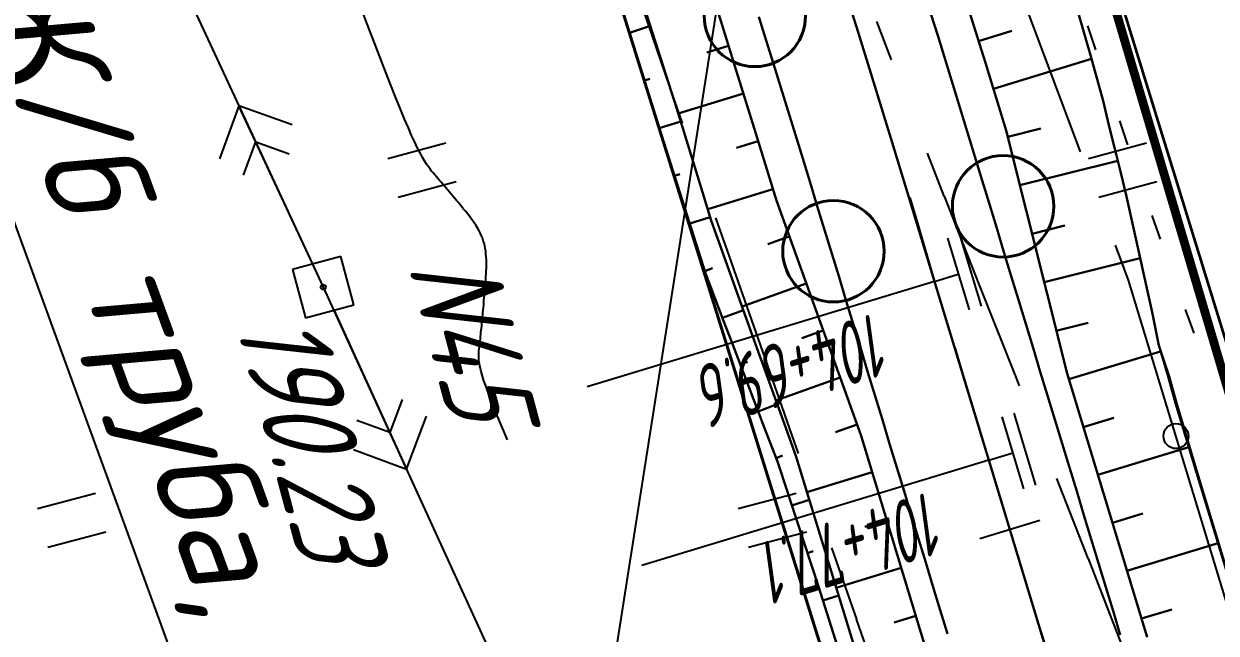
# Model space of a CAD drawing. Header units: millimetres. Extents: x -698 to 8131, y -704 to 4503.
# Drawn here: x 6845.38 to 6893.04, y 1425.85 to 1450.21 of the extents above; entities that cross this region are included whole.
import ezdxf
from ezdxf import colors
from ezdxf.entities.mleader import LeaderData, LeaderLine
from ezdxf.math import Vec2, Vec3

# ---------------------------------------------------------------- set-up
doc = ezdxf.new("R2010")
doc.units = ezdxf.units.MM
doc.linetypes.add('CONTI', pattern=[0])
doc.linetypes.add('STROT', pattern=[1.7, 0.5, -1.2])
for name, color, linetype, lineweight in [('10', 1, 'Continuous', 35), ('КОПИЯ_ОСЬ_13_ОТКОСЫ', 7, 'Continuous', 30), ('КОПИЯ_ОСЬ_ГРАНИЦЫ_ПОЛОС', 7, 'Continuous', 30), ('Огражд-перила', 1, 'ограждение2', 40), ('ОСЬ_ВЕРХ_ПОКРЫТИЯ_ГРАНИЦЫ_ПОЛОС', 7, 'Continuous', 30), ('ОСЬ_ВЕРХ_ПОКРЫТИЯ_ОСЬ', 1, 'Continuous', 30)]:
    doc.layers.add(name, color=color, linetype=linetype, lineweight=lineweight)
for name, color, linetype in [('_Ростелеком', 6, 'Continuous'), ('GOR_BDEFAULT', 212, 'CONTI'), ('NAD_MDEFAULT', 7, 'CONTI'), ('PI_OTDEFAULT', 172, 'CONTI'), ('PI_TTDEFAULT', 5, 'CONTI'), ('PLN_O', 7, 'CONTI'), ('SIT_LDEFAULT', 7, 'CONTI'), ('USLZNDEFAULT', 7, 'CONTI'), ('ZAPSKDEFAULT', 7, 'CONTI'), ('Выноски', 250, 'Continuous'), ('ОСЬ_ВЕРХ_ПОКРЫТИЯ_ОТКОСЫ', 7, 'Continuous'), ('ОСЬ_ВЕРХ_ПОКРЫТИЯ_ПИКЕТЫ', 1, 'Continuous'), ('ОСЬ_ВЕРХ_ПОКРЫТИЯ_РАЗБИВКА_КРИВ', 1, 'Continuous'), ('разметка', 7, 'Continuous')]:
    doc.layers.add(name, color=color, linetype=linetype)
doc.styles.add('eskd', font='isocpeui.ttf', dxfattribs={"width": 1.2})
doc.styles.get("Standard").update_dxf_attribs({"font": 'isocpeui.ttf'})
doc.styles.add('STYLE1', font='isocpeui.ttf', dxfattribs={"width": 0.9})
doc.styles.add('ГОСТ', font='isocpeui.ttf', dxfattribs={"height": 4})
doc.linetypes.add('кабель_связи_проект.', pattern='A,10,-1,["/",STYLE1,S=3,R=0,X=0,Y=-1.5],-4.1', length=15.1)
doc.linetypes.add('ограждение2', pattern='A,0.25,-0.1,[132,ltypeshp.shx,S=0.1,R=0,X=-0.1,Y=0],-0.1,1', length=1.45)

# ---------------------------------------------------------------- blocks, each defined once
blk = doc.blocks.new('BL_2011')
at = {"color": 0}
for p, q in [((0, 0), (0, 2.4)), ((1.6, 0), (1.6, 2.4))]:
    blk.add_line(p, q, dxfattribs=at)
blk = doc.blocks.new('BL_27')
at = {"color": 0}
for p, q in [((1, 1), (-1, 1)), ((-1, 1), (-1, -1)), ((1, -1), (1, 1)), ((-1, -1), (1, -1))]:
    blk.add_line(p, q, dxfattribs=at)
blk.add_circle((0, 0), 0.1, dxfattribs=at)
blk = doc.blocks.new('7')
at = {"layer": 'Огражд-перила', "linetype": 'Continuous'}
blk.add_circle((0, 0), 2.027904030661224, dxfattribs=at)
blk = doc.blocks.new('*U50')
at = {"layer": 'КОПИЯ_ОСЬ_13_ОТКОСЫ'}
for points in [[(0, 0), (0.083443768322, -0.288189411163), (0.371476113796, -1.245814800262), (0.668506920338, -2.30522441864), (1.507549405098, -5.082461833954), (3.729898691177, -12.385637283325), (5.111319065094, -16.961334228516), (6.209115982056, -20.62904548645), (7.298226833344001, -24.303741455078)], [(0, 0), (0.090141035616, -0.286153107882), (0.407832711935, -1.234760522842), (0.706776976585, -2.293588399887), (1.522858142853, -5.077809810638), (3.739380836487, -12.382775306702), (5.117158412933, -16.959585189819), (6.212037563323999, -20.628177642822), (7.298226833344001, -24.303741455078)], [(1.156641602516, -3.828389883041), (1.130951523781, -3.835919857025)], [(1.725530266762, -5.745753765106), (1.716991066933, -5.748344898224)], [(2.306240081787, -7.659591674805), (2.292990922928, -7.663611888885)], [(2.886950016022, -9.57343006134), (2.882533550262, -9.574769973755)], [(3.467659950256, -11.487267494202), (3.457466840744, -11.490361213684)], [(4.046136856079, -13.401781082153), (4.042736530303999, -13.402804374695)], [(4.622649669647, -15.316886901855), (4.615503787993999, -15.319038391113)], [(5.198515415192, -17.232187271118), (5.196131706238, -17.232898712158)], [(5.770479679108, -19.148656845093), (5.76638174057, -19.149881362915)], [(6.341267108917, -21.065477371216), (6.339900016785, -21.065881729126)], [(6.908068180083999, -22.983480453491), (6.907018184662, -22.983791351318)]]:
    blk.add_lwpolyline(points, dxfattribs=at)

msp = doc.modelspace()

# ---------------------------------------------------------------- linework, layer by layer
at = {"layer": '10'}
for points in [[(6902.933295610876, 1251.983940917212), (6903.563295610764, 1335.793940916803), (6880.783295610969, 1412.033940917026), (6880.473295610913, 1414.963940917659), (6866.923295611099, 1458.403940917138), (6797.083295610782, 1610.08394091684), (6794.693295611118, 1614.433940917399), (6724.143295610838, 1742.58394091684), (6704.843295611025, 1766.493940916989), (6689.15329561108, 1801.793940916803), (6654.023295610727, 1885.163940916914), (6664.443295611118, 1886.723940917436), (6627.663295610857, 1965.753940916765), (6627.663295610857, 1965.753940916765), (6596.743295610931, 2034.52394091725), (6566.963295611136, 2095.733940917212), (6559.643295610838, 2110.783940917026), (6527.463295611136, 2173.293940916803), (6523.083295610782, 2181.793940916803), (6513.163295610857, 2179.073940917063), (6475.063295610764, 2252.043940916803), (6456.563295610764, 2297.143940917361)], [(6916.743295610931, 1265.603940917324), (6916.663295610857, 1295.753940916765), (6916.62329561082, 1310.533940917026), (6915.723295610913, 1324.723940917436), (6913.573295611006, 1358.393940917361), (6912.673295611099, 1375.05394091751), (6883.367991851517, 1470.1749759886), (6883.367991851517, 1470.1749759886), (6842.843295611025, 1558.823940917063), (6836.193295611118, 1556.313940917287), (6807.743295610931, 1615.353940917324), (6800.553295610987, 1628.463940917659), (6735.12329561082, 1747.793940916803), (6696.87329561082, 1833.953940916952), (6674.443295611118, 1892.623940916877), (6666.693295611118, 1908.753940916765), (6637.913295610857, 1968.663940916914)], [(6627.663295610857, 1965.753940916765), (6664.443295611118, 1886.723940917436), (6654.023295610727, 1885.163940916914), (6689.15329561108, 1801.793940916803), (6704.843295611025, 1766.493940916989), (6724.143295610838, 1742.58394091684), (6794.693295611118, 1614.433940917399), (6797.083295610782, 1610.08394091684), (6866.923295611099, 1458.403940917138), (6880.473295610913, 1414.963940917659), (6880.783295610969, 1412.033940917026), (6903.563295610764, 1335.793940916803), (6902.933295610876, 1251.983940917212)]]:
    msp.add_lwpolyline(points, dxfattribs=at)
at = {"layer": '_Ростелеком', "linetype": 'кабель_связи_проект.', "ltscale": 0.25}
msp.add_lwpolyline([(6916.743295610931, 1265.603940917324, 0.35, 0.35, 0), (6916.663295610857, 1295.753940916765, 0.35, 0.35, 0), (6916.703295611011, 1310.543940916803, 0.35, 0.35, 0), (6915.723295610913, 1324.723940917436, 0.35, 0.35, 0), (6914.407088540311, 1345.336355833482, 0.35, 0.35, 0), (6911.882804259765, 1374.937035625946, 0.35, 0.35, 0), (6903.722617226062, 1402.122371244389, 0.35, 0.35, 0), (6896.261484988141, 1426.261248638998, 0.35, 0.35, 0), (6888.990235133408, 1450.855738042068, 0.35, 0.35, 0), (6888.990235133408, 1450.855738042068, 0.35, 0.35, 0), (6883.367991851517, 1470.1749759886, 0.35, 0.35, 0), (6865.702699202424, 1508.818323225859, 0.35, 0.35, 0), (6845.005337849308, 1548.278651879314, 0.35, 0.35, 0), (6827.603745593506, 1582.742328282591, 0.35, 0.35, 0), (6809.546053259945, 1615.765129388455, 0.35, 0.35, 0), (6786.163600679216, 1661.13216076247, 0.35, 0.35, 0), (6766.490456829042, 1696.783023616444, 0.35, 0.35, 0)], format="xyseb", dxfattribs=at)
at = {"layer": 'GOR_BDEFAULT', "color": 212, "elevation": 190, "flags": 128}
msp.add_lwpolyline([(6864.709031611032, 1433.579674917418), (6864.48903161106, 1434.109673916507), (6864.289031611048, 1434.579674917418), (6864.119031611064, 1434.999672916863), (6863.97903161105, 1435.359673916507), (6863.869031611064, 1435.669670917239), (6863.769031611029, 1435.939675917063), (6863.699031611022, 1436.169670917239), (6863.639031611025, 1436.369675916765), (6863.609031611055, 1436.539673917141), (6863.579031611027, 1436.679672916565), (6863.559031611067, 1436.789673917141), (6863.559031611067, 1436.899674916785), (6863.559031611067, 1436.989678916666), (6863.569031611076, 1437.069672917161), (6863.569031611076, 1437.139672916528), (6863.579031611027, 1437.219673916843), (6863.589031611036, 1437.299675916467), (6863.599031611046, 1437.379677917022), (6863.609031611055, 1437.459671916585), (6863.619031611064, 1437.539673917141), (6863.629031611074, 1437.619675916765), (6863.629031611074, 1437.709671916585), (6863.639031611025, 1437.789673917141), (6863.649031611034, 1437.869675916765), (6863.659031611043, 1437.959671916585), (6863.669031611053, 1438.049675916467), (6863.679031611062, 1438.129677917022), (6863.689031611071, 1438.219673916843), (6863.699031611022, 1438.309677916724), (6863.709031611032, 1438.399674916785), (6863.709031611032, 1438.489678916666), (6863.719031611041, 1438.589676916744), (6863.72903161105, 1438.679672916565), (6863.73903161106, 1438.769676916446), (6863.749031611069, 1438.869675916765), (6863.75903161102, 1438.969673916843), (6863.769031611029, 1439.059677916724), (6863.769031611029, 1439.159676917042), (6863.779031611039, 1439.25967491712), (6863.789031611048, 1439.359673916507), (6863.799031611057, 1439.469673916843), (6863.809031611067, 1439.569672917161), (6863.819031611076, 1439.679672916565), (6863.819031611076, 1439.779671916883), (6863.829031611027, 1439.889672916528), (6863.839031611036, 1439.999672916863), (6863.849031611046, 1440.109673916507), (6863.859031611055, 1440.219673916843), (6863.859031611055, 1440.329674917418), (6863.869031611064, 1440.439675917063), (6863.869031611064, 1440.559677916724), (6863.869031611064, 1440.669670917239), (6863.869031611064, 1440.779671916883), (6863.859031611055, 1440.889672916528), (6863.849031611046, 1441.00967491712), (6863.839031611036, 1441.119675916765), (6863.819031611076, 1441.229676916409), (6863.799031611057, 1441.339676916744), (6863.779031611039, 1441.439675917063), (6863.73903161106, 1441.549675916467), (6863.709031611032, 1441.659676917042), (6863.659031611043, 1441.75967491712), (6863.619031611064, 1441.859673916507), (6863.559031611067, 1441.959671916585), (6863.50903161102, 1442.059677916724), (6863.449031611022, 1442.159676917042), (6863.379031611074, 1442.25967491712), (6863.319031611076, 1442.34967191625), (6863.249031611069, 1442.439675917063), (6863.179031611062, 1442.539673917141), (6863.109031611055, 1442.629677917022), (6863.039031611048, 1442.719673916843), (6862.959031611032, 1442.809677916724), (6862.889031611025, 1442.899674916785), (6862.819031611076, 1442.979676916409), (6862.749031611069, 1443.069672917161), (6862.669031611053, 1443.149674916785), (6862.599031611046, 1443.239678916666), (6862.529031611039, 1443.319672917161), (6862.459031611032, 1443.399674916785), (6862.399031611034, 1443.479676916409), (6862.329031611027, 1443.559677916724), (6862.25903161102, 1443.639672916528), (6862.189031611071, 1443.719673916843), (6862.129031611074, 1443.799675916467), (6862.059031611067, 1443.879677917022), (6861.999031611069, 1443.94967791732), (6861.929031611062, 1444.029671916883), (6861.869031611064, 1444.09967191625), (6861.809031611067, 1444.169670917239), (6861.73903161106, 1444.249672916863), (6861.679031611062, 1444.319672917161), (6861.619031611064, 1444.409676917042), (6861.549031611057, 1444.499672916863), (6861.47903161105, 1444.59967191625), (6861.399031611034, 1444.729676916409), (6861.309031611067, 1444.869675916765), (6861.219031611041, 1445.049675916467), (6861.119031611064, 1445.239678916666), (6861.00903161102, 1445.479676916409), (6860.879031611074, 1445.749672916863), (6860.749031611069, 1446.049675916467), (6860.599031611046, 1446.399674916785), (6860.429031611062, 1446.799675916467), (6860.249031611069, 1447.249672916863), (6860.049031611057, 1447.75967491712), (6859.829031611027, 1448.309677916724), (6859.609031611055, 1448.899674916785), (6859.369031611064, 1449.519676916446), (6859.119031611064, 1450.169670917239), (6858.869031611064, 1450.839676916744), (6858.609031611055, 1451.519676916446), (6858.359031611055, 1452.19967791732), (6858.099031611046, 1452.879677917022), (6857.849031611046, 1453.549675916467), (6857.599031611046, 1454.19967791732), (6857.369031611064, 1454.829674917418), (6857.139031611025, 1455.429672916565), (6856.929031611062, 1455.979676916409), (6856.72903161105, 1456.489678916666), (6856.549031611057, 1456.94967791732), (6856.379031611074, 1457.359673916507), (6856.22903161105, 1457.719673916843), (6856.099031611046, 1458.039673917141), (6855.97903161105, 1458.319672917161), (6855.869031611064, 1458.569672917161), (6855.769031611029, 1458.779671916883), (6855.679031611062, 1458.959671916585), (6855.599031611046, 1459.119675916765), (6855.529031611039, 1459.249672916863), (6855.459031611032, 1459.369675916765), (6855.399031611034, 1459.469673916843), (6855.339031611036, 1459.559677916724), (6855.289031611048, 1459.639672916528), (6855.23903161106, 1459.719673916843), (6855.189031611071, 1459.799675916467), (6855.139031611025, 1459.869675916765), (6855.079031611027, 1459.94967791732), (6855.029031611039, 1460.019676916446), (6854.98903161106, 1460.09967191625), (6854.939031611071, 1460.169670917239), (6854.889031611025, 1460.239678916666), (6854.839031611036, 1460.309677916724), (6854.789031611048, 1460.379677917022), (6854.749031611069, 1460.44967791732), (6854.699031611022, 1460.519676916446), (6854.649031611034, 1460.589676916744), (6854.609031611055, 1460.649674916785), (6854.559031611067, 1460.719673916843), (6854.519031611029, 1460.779671916883), (6854.469031611041, 1460.84967191625), (6854.429031611062, 1460.909676917042), (6854.389031611025, 1460.979676916409), (6854.339031611036, 1461.039673917141), (6854.299031611057, 1461.09967191625), (6854.25903161102, 1461.159676917042), (6854.219031611041, 1461.219673916843), (6854.169031611053, 1461.279671916883), (6854.129031611074, 1461.339676916744), (6854.089031611036, 1461.399674916785), (6854.049031611057, 1461.44967791732), (6854.00903161102, 1461.50967491712), (6853.969031611041, 1461.569672917161), (6853.929031611062, 1461.619675916765), (6853.899031611034, 1461.679672916565), (6853.429031611062, 1462.50967491712), (6853.409031611043, 1462.569672917161), (6853.389031611025, 1462.629677917022), (6853.379031611074, 1462.689675917063), (6853.369031611064, 1462.75967491712), (6853.349031611046, 1462.829674917418), (6853.339031611036, 1462.899674916785), (6853.339031611036, 1462.969673916843), (6853.329031611027, 1463.039673917141), (6853.319031611076, 1463.109673916507), (6853.309031611067, 1463.179672916565), (6853.309031611067, 1463.25967491712), (6853.299031611057, 1463.339676916744), (6853.299031611057, 1463.419670917239), (6853.299031611057, 1463.499672916863), (6853.289031611048, 1463.579674917418), (6853.289031611048, 1463.659676917042), (6853.279031611039, 1463.749672916863), (6853.279031611039, 1463.829674917418), (6853.269031611029, 1463.919670917239), (6853.269031611029, 1464.00967491712), (6853.25903161102, 1464.109673916507), (6853.249031611069, 1464.19967791732), (6853.249031611069, 1464.289673917141), (6853.23903161106, 1464.389672916528), (6853.23903161106, 1464.489678916666), (6853.22903161105, 1464.589676916744), (6853.219031611041, 1464.69967791732), (6853.219031611041, 1464.799675916467), (6853.209031611032, 1464.909676917042), (6853.199031611022, 1465.019676916446), (6853.189031611071, 1465.139672916528), (6853.189031611071, 1465.249672916863), (6853.179031611062, 1465.369675916765), (6853.169031611053, 1465.489678916666), (6853.159031611043, 1465.609673916507), (6853.149031611034, 1465.739678916666), (6853.139031611025, 1465.869675916765), (6853.129031611074, 1465.999672916863), (6853.119031611064, 1466.139672916528), (6853.109031611055, 1466.279671916883), (6853.099031611046, 1466.419670917239), (6853.089031611036, 1466.569672917161), (6853.079031611027, 1466.719673916843), (6853.069031611076, 1466.869675916765), (6853.059031611067, 1467.029671916883), (6853.049031611057, 1467.19967791732), (6853.029031611039, 1467.369675916765), (6853.019031611029, 1467.539673917141), (6852.999031611069, 1467.729676916409), (6852.97903161105, 1467.929672916565), (6852.949031611022, 1468.139672916528), (6852.919031611053, 1468.359673916507), (6852.879031611074, 1468.609673916507), (6852.829031611027, 1468.869675916765), (6852.779031611039, 1469.149674916785), (6852.709031611032, 1469.44967791732), (6852.639031611025, 1469.779671916883), (6852.549031611057, 1470.129677917022), (6852.459031611032, 1470.50967491712), (6852.349031611046, 1470.919670917239), (6852.219031611041, 1471.34967191625), (6852.089031611036, 1471.819672917161), (6851.939031611071, 1472.299675916467), (6851.789031611048, 1472.809677916724), (6851.629031611074, 1473.319672917161), (6851.469031611041, 1473.84967191625), (6851.309031611067, 1474.379677917022), (6851.149031611034, 1474.909676917042), (6850.98903161106, 1475.429672916565), (6850.839031611036, 1475.94967791732), (6850.699031611022, 1476.44967791732), (6850.569031611076, 1476.939675917063), (6850.449031611022, 1477.399674916785), (6850.339031611036, 1477.839676916744), (6850.249031611069, 1478.249672916863), (6850.179031611062, 1478.619675916765), (6850.119031611064, 1478.959671916585), (6850.079031611027, 1479.269676916446), (6850.059031611067, 1479.559677916724), (6850.049031611057, 1479.809677916724), (6850.049031611057, 1480.049675916467), (6850.069031611076, 1480.269676916446), (6850.089031611036, 1480.469673916843), (6850.129031611074, 1480.649674916785), (6850.169031611053, 1480.819672917161), (6850.219031611041, 1480.989678916666), (6850.279031611039, 1481.139672916528), (6850.339031611036, 1481.299675916467), (6850.409031611043, 1481.44967791732), (6850.47903161105, 1481.59967191625), (6850.549031611057, 1481.75967491712), (6850.629031611074, 1481.919670917239), (6850.699031611022, 1482.079674917418), (6850.779031611039, 1482.239678916666), (6850.849031611046, 1482.399674916785), (6850.929031611062, 1482.549675916467), (6850.999031611069, 1482.709671916585), (6851.079031611027, 1482.859673916507), (6851.149031611034, 1483.00967491712), (6851.219031611041, 1483.159676917042), (6851.279031611039, 1483.289673917141), (6851.339031611036, 1483.419670917239), (6851.399031611034, 1483.539673917141), (6851.459031611032, 1483.649674916785), (6851.50903161102, 1483.749672916863), (6851.799031611057, 1484.299675916467)], dxfattribs=at)
at = {"layer": 'PI_TTDEFAULT', "color": 5}
msp.add_point((6857.349031611046, 1439.689675917063, 190.226), dxfattribs=at)
at = {"layer": 'PLN_O'}
for p, q in [((6887.609031611055, 1445.09967191625), (6882.00903161102, 1460.089676916744)), ((6889.529031611039, 1439.969673916843), (6889.00903161102, 1441.359673916507)), ((6893.75903161102, 1426.079674917418), (6889.529031611039, 1439.969673916843))]:
    msp.add_line(p, q, dxfattribs=at)
msp.add_circle((6891.429031611062, 1433.729676916409), 0.5, dxfattribs=at)
at = {"layer": 'SIT_LDEFAULT', "color": 7}
for p, q in [((6884.139031611025, 1521.289673917141), (6860.589031611036, 1371.379677917022)), ((6837.569031611076, 1482.169670917239), (6857.349031611046, 1439.689675917063)), ((6869.999031611069, 1451.179672916565), (6871.179031611062, 1447.729676916409)), ((6880.059031611067, 1448.779671916883), (6879.469031611041, 1450.309677916724)), ((6887.889031611025, 1450.129677917022), (6888.209031611032, 1449.179672916565)), ((6871.169031611053, 1447.729676916409), (6871.689031611071, 1446.239678916666)), ((6853.969031611041, 1446.939675917063), (6853.199031611022, 1444.819672917161)), ((6856.929031611062, 1440.59967191625), (6853.969031611041, 1446.939675917063)), ((6856.099031611046, 1446.169670917239), (6853.969031611041, 1446.939675917063)), ((6889.169031611053, 1446.329674917418), (6889.48903161106, 1445.379677917022)), ((6854.159031611043, 1444.159676917042), (6854.649031611034, 1445.489678916666)), ((6854.649031611034, 1445.489678916666), (6855.97903161105, 1445.00967491712)), ((6882.169031611053, 1443.329674917418), (6881.499031611069, 1445.039673917141)), ((6883.579031611027, 1439.769676916446), (6882.179031611062, 1443.329674917418)), ((6890.469031611041, 1442.549675916467), (6890.559031611067, 1442.279671916883)), ((6873.019031611029, 1442.459671916585), (6873.569031611076, 1440.909676917042)), ((6890.559031611067, 1442.279671916883), (6890.799031611057, 1441.609673916507)), ((6873.569031611076, 1440.909676917042), (6874.809031611067, 1437.379677917022)), ((6857.349031611046, 1439.689675917063), (6881.039031611048, 1387.859673916507)), ((6885.019031611029, 1436.149674916785), (6883.579031611027, 1439.769676916446)), ((6857.769031611029, 1438.779671916883), (6860.679031611062, 1432.409676917042)), ((6891.799031611057, 1438.789673917141), (6892.139031611025, 1437.84967191625)), ((6874.809031611067, 1437.379677917022), (6876.079031611027, 1433.75967491712)), ((6885.179031611062, 1435.739678916666), (6885.019031611029, 1436.149674916785)), ((6860.499031611069, 1435.189675917063), (6860.00903161102, 1433.869675916765)), ((6860.679031611062, 1432.409676917042), (6861.469031611041, 1434.529671916883)), ((6860.00903161102, 1433.869675916765), (6858.689031611071, 1434.359673916507)), ((6876.079031611027, 1433.75967491712), (6876.329031611027, 1433.029671916883)), ((6858.559031611067, 1433.19967791732), (6860.679031611062, 1432.409676917042)), ((6887.919031611053, 1428.829674917418), (6886.669031611053, 1432.029671916883)), ((6877.659031611043, 1429.25967491712), (6878.659031611043, 1426.409676917042)), ((6889.339031611036, 1425.179672916565), (6887.929031611062, 1428.829674917418)), ((6878.649031611034, 1426.409676917042), (6879.939031611071, 1422.729676916409))]:
    msp.add_line(p, q, dxfattribs=at)
at = {"layer": 'КОПИЯ_ОСЬ_13_ОТКОСЫ'}
for points in [[(6855.806762212267, 1495.7990499578), (6857.426879399767, 1492.16965542655), (6859.010375493517, 1488.52414761405), (6859.777953618517, 1486.710915192175), (6860.138305181017, 1485.849098785925), (6861.087035649767, 1483.671852692175), (6862.018187993517, 1481.48703823905), (6862.931762212267, 1479.294899567175), (6863.827758306017, 1477.095192535925), (6864.705687993517, 1474.888649567175), (6865.566039556017, 1472.6750265203), (6866.408324712267, 1470.454567535925), (6867.233031743517, 1468.22727261405), (6868.039672368517, 1465.993630035925), (6868.828734868517, 1463.753395660925), (6870.342895024767, 1459.30832730155), (6871.519164556017, 1455.7306905828), (6873.238891118517, 1450.333473785925), (6873.802855962267, 1448.52707730155), (6874.634887212267, 1445.8351827703), (6875.458617681017, 1443.1486593328), (6878.846312993517, 1433.733864410925), (6882.044555181017, 1423.20090542655)], [(6866.463031477431, 1495.169225658435), (6868.327289289931, 1491.064245189685), (6869.414203352431, 1488.599401439685), (6870.479144758681, 1486.12503620531), (6871.522601789931, 1483.641393627185), (6872.544086164931, 1481.148717845935), (6873.484515852431, 1478.794225658435), (6874.405902571181, 1476.43216511156), (6875.307758039931, 1474.062292064685), (6876.189593977431, 1471.685338939685), (6877.051898664931, 1469.301061595935), (6877.894672102431, 1466.90970417406), (6879.449359602431, 1462.34720417406), (6880.651019758681, 1458.69193073656), (6882.399066633681, 1453.20560261156), (6882.969867414931, 1451.37698933031), (6883.810687727431, 1448.658483470935), (6884.639789289931, 1445.953893627185), (6887.074359602431, 1436.235631908435), (6890.276019758681, 1425.691198314685)], [(6866.923295611099, 1458.403940917138), (6870.848923589298, 1445.818754247535), (6870.848923589298, 1445.818754247535), (6872.639036085477, 1440.203908117633), (6872.639036085477, 1440.203908117633), (6872.639036085477, 1440.203908117633), (6872.639036085477, 1440.203908117633), (6873.347440626492, 1438.332783850055), (6873.673246290555, 1437.491597326617), (6875.016706373563, 1433.980580480914), (6875.504148390164, 1432.717763098102), (6875.599073316922, 1432.433064611774), (6876.249189283719, 1430.435811193805), (6877.151624586453, 1427.680409582477), (6879.440458204617, 1420.428456457477)], [(6869.761197950711, 1452.200947912555), (6871.476468946805, 1446.815358312946), (6872.306257154813, 1444.141316564899), (6872.857267286648, 1442.353932531696), (6874.505613233914, 1437.744679602008), (6875.778287794461, 1434.212117346149), (6876.233198072781, 1432.939412268024), (6879.183851148953, 1423.328114660602)], [(6869.761352056017, 1452.20090542655), (6871.476684087267, 1446.815407379675), (6872.306273931017, 1444.14133511405), (6872.857055181017, 1442.353981598425), (6874.505492681017, 1437.744606598425), (6875.778441899767, 1434.2121358953), (6876.233031743517, 1432.939430817175), (6879.183715337267, 1423.328102692175)], [(6887.225726789931, 1451.692663158435), (6888.006976789931, 1448.95950886156), (6888.523578352431, 1447.140417064685), (6888.750629133681, 1446.15970417406), (6888.990375227431, 1445.21097370531), (6889.222308821181, 1444.26029011156), (6889.445941633681, 1443.307409252185), (6889.661761946181, 1442.352819408435), (6890.473773664931, 1438.680456127185), (6890.748187727431, 1437.352819408435), (6890.831683821181, 1437.06448933031), (6891.119769758681, 1436.10696979906), (6891.416644758681, 1435.04739948656), (6892.255511946181, 1432.270299877185), (6894.478168196181, 1424.967077220935)], [(6869.588498770978, 1449.859555288363), (6870.420408155789, 1450.131184728961)], [(6883.542133039931, 1449.52689167406), (6884.866351789931, 1449.93655964281)], [(6873.548949712267, 1449.3390890203), (6872.675414556017, 1449.066383942175)], [(6884.130023664931, 1447.615514720935), (6888.047504133681, 1448.816198314685)], [(6870.184096839008, 1447.950125024799), (6870.395292188992, 1448.01906314693)], [(6874.142211431017, 1447.429176910925), (6871.536254399767, 1446.6232687078)], [(6870.780035950031, 1446.039601410884), (6871.634138014188, 1446.307271154742)], [(6884.703265852431, 1445.69974323656), (6886.027972883681, 1446.031530345935)], [(6874.732055181017, 1445.518044098425), (6873.862914556017, 1445.25168667655)], [(6885.189105696181, 1443.759557689685), (6889.106097883681, 1444.74075886156)], [(6871.386165866707, 1444.133646341186), (6871.600812818875, 1444.200917394977)], [(6875.318480962267, 1443.605934723425), (6872.716918462267, 1442.808571442175)], [(6871.993748619503, 1442.227909311797), (6872.817090895047, 1442.484242590289)], [(6885.675433821181, 1441.819616283435), (6886.981097883681, 1442.14652058031)], [(6875.973754399767, 1441.716774567175), (6875.120238774767, 1441.40988980155)], [(6886.161273664931, 1439.87943073656), (6889.996234602431, 1440.840124095935)], [(6872.593046095242, 1440.32423892818), (6872.898633863797, 1440.440999182086)], [(6876.651000493517, 1439.834938629675), (6874.088012212267, 1438.91281948905)], [(6873.301557447781, 1438.453938635211), (6874.138639356961, 1438.770863684039)], [(6886.647113508681, 1437.93948933031), (6887.925433821181, 1438.25980183031)], [(6877.327758306017, 1437.953102692175), (6876.473754399767, 1437.6457296453)], [(6887.145160383681, 1436.002721752185), (6890.816058821181, 1437.117467845935)], [(6874.019315626492, 1436.587178381305), (6874.297956373563, 1436.693806799274)], [(6878.005004399767, 1436.071266754675), (6875.441039556017, 1435.1486593328)], [(6874.734052564969, 1434.71925845943), (6875.491208937039, 1435.008961828571)], [(6887.726215071181, 1434.08890339281), (6888.949847883681, 1434.46048542406)], [(6878.682250493517, 1434.18918667655), (6877.827270024767, 1433.881813629675)], [(6888.307269758681, 1432.175085033435), (6891.950336164931, 1433.281530345935)], [(6875.452100660672, 1432.852589758258), (6875.704206373563, 1432.949910314899)], [(6879.286742681017, 1432.283180817175), (6876.677855962267, 1431.491188629675)], [(6876.080488111844, 1430.954091223102), (6876.773435499539, 1431.179646643024)], [(6888.888324446181, 1430.261510814685), (6890.102679914931, 1430.630163158435)], [(6879.867797368517, 1430.369606598425), (6878.998168462267, 1430.105446442175)], [(6889.469379133681, 1428.34769245531), (6893.112445539931, 1429.45413776781)], [(6876.702039625516, 1429.053120764117), (6876.932889845242, 1429.128712805133)], [(6880.448852056017, 1428.45578823905), (6877.851684087267, 1427.6672140203)], [(6877.318830397, 1427.150624426227), (6877.949262525906, 1427.349599035602)], [(6881.029906743517, 1426.5422140203), (6880.164184087267, 1426.279274567175)], [(6890.050433821181, 1426.43411823656), (6891.264789289931, 1426.80277058031)]]:
    msp.add_lwpolyline(points, dxfattribs=at)
at = {"layer": 'КОПИЯ_ОСЬ_ГРАНИЦЫ_ПОЛОС'}
msp.add_lwpolyline([(6889.204081637368, 1425.781178569566), (6888.91414023801, 1426.738561413396), (6888.623975489512, 1427.695760606002), (6888.333622876895, 1428.652786844555), (6888.043117865678, 1429.609650838334), (6887.752495903716, 1430.5663633199), (6887.461792421809, 1431.522935028333), (6887.171042835331, 1432.479376717616), (6886.880282545046, 1433.435699144523), (6886.589534134595, 1434.391944926377), (6886.29878641114, 1435.348188237432), (6886.008038687743, 1436.304431547556), (6885.717290964347, 1437.260674861405), (6885.426543240921, 1438.216918171529), (6885.135795517466, 1439.173161483515), (6884.845047794099, 1440.129404796432), (6884.55429492337, 1441.085663159523), (6884.263429664619, 1442.042152299691), (6883.972328511843, 1442.998917726014), (6883.680885155938, 1443.955927047092), (6883.388993206599, 1444.913147761632), (6883.096546203384, 1445.870547206286), (6882.803437626184, 1446.828092550073), (6882.509560907047, 1447.78575072452), (6882.214809440708, 1448.743488419946), (6881.919076596057, 1449.701272022124), (6881.622255727931, 1450.659067596454)], dxfattribs=at)
at = {"layer": 'ОСЬ_ВЕРХ_ПОКРЫТИЯ_ГРАНИЦЫ_ПОЛОС'}
for points in [[(6855.806762212267, 1495.7990499578), (6857.426879399767, 1492.16965542655), (6859.010375493517, 1488.52414761405), (6859.777953618517, 1486.710915192175), (6860.138305181017, 1485.849098785925), (6861.087035649767, 1483.671852692175), (6862.018187993517, 1481.48703823905), (6862.931762212267, 1479.294899567175), (6863.827758306017, 1477.095192535925), (6864.705687993517, 1474.888649567175), (6865.566039556017, 1472.6750265203), (6866.408324712267, 1470.454567535925), (6867.233031743517, 1468.22727261405), (6868.039672368517, 1465.993630035925), (6868.828734868517, 1463.753395660925), (6870.342895024767, 1459.30832730155), (6871.519164556017, 1455.7306905828), (6873.238891118517, 1450.333473785925), (6873.802855962267, 1448.52707730155), (6874.634887212267, 1445.8351827703), (6875.458617681017, 1443.1486593328), (6878.846312993517, 1433.733864410925), (6882.044555181017, 1423.20090542655)], [(6866.463031477431, 1495.169225658435), (6868.327289289931, 1491.064245189685), (6869.411273664931, 1488.60550495531), (6870.474261946181, 1486.137487377185), (6871.514789289931, 1483.66019245531), (6872.533832258681, 1481.17386433031), (6873.476215071181, 1478.815221752185), (6874.399066633681, 1476.44876667406), (6875.302875227431, 1474.074987377185), (6876.186664289931, 1471.693639720935), (6877.050433821181, 1469.30521198656), (6877.894672102431, 1466.90970417406), (6879.449359602431, 1462.34720417406), (6880.651019758681, 1458.69193073656), (6882.399066633681, 1453.20560261156), (6882.969867414931, 1451.37698933031), (6883.810687727431, 1448.658483470935), (6884.639789289931, 1445.953893627185), (6887.074359602431, 1436.235631908435), (6890.276019758681, 1425.691198314685)], [(6882.294441323631, 1425.825147002149), (6882.006237483371, 1426.775059024017), (6881.717814682363, 1427.725042103935), (6881.429207609142, 1428.67510673977), (6881.140450961209, 1429.625263453606), (6880.851579445987, 1430.57552278522), (6880.562627782279, 1431.525895279977), (6880.273639877812, 1432.476350884098), (6879.98465111455, 1433.426809132244), (6879.695662351258, 1434.377267381321), (6879.406673588053, 1435.327725629467), (6879.117684824732, 1436.278183878544), (6878.828696061411, 1437.228642125759), (6878.539707298178, 1438.179100375768), (6878.25072245782, 1439.12954445384), (6877.961786992053, 1440.079700012836), (6877.672833814073, 1441.029437570978), (6877.383758940434, 1441.978725448396), (6877.094458535508, 1442.927531927038), (6876.804828922081, 1443.875825213413), (6876.51476659165, 1444.823573403206), (6876.224168215374, 1445.770744453329), (6875.932930654139, 1446.717306144681), (6875.640950969702, 1447.663226047676), (6875.348126435323, 1448.608471493382), (6875.054354546844, 1449.553009529743), (6874.759533033726, 1450.496806902025)]]:
    msp.add_lwpolyline(points, dxfattribs=at)
at = {"layer": 'ОСЬ_ВЕРХ_ПОКРЫТИЯ_ОСЬ'}
msp.add_lwpolyline([(6878.078898514612, 1451.943180656206), (6878.655825649961, 1450.095682090293), (6879.228521877396, 1448.246867472451), (6880.081311504435, 1445.471715933788), (6881.77389123287, 1439.91743437029), (6881.77389123287, 1439.91743437029), (6883.947541072053, 1432.768494057614), (6883.947541072053, 1432.768494057614), (6886.818885459439, 1423.304370933357)], dxfattribs=at)
at = {"layer": 'ОСЬ_ВЕРХ_ПОКРЫТИЯ_ОТКОСЫ'}
msp.add_lwpolyline([(6868.714007747962, 1464.079118451249), (6868.828734868517, 1463.753395660925), (6870.342895024767, 1459.30832730155), (6871.519164556017, 1455.7306905828), (6873.238891118517, 1450.333473785925), (6873.802855962267, 1448.52707730155), (6874.634887212267, 1445.8351827703), (6875.458617681017, 1443.1486593328), (6878.846312993517, 1433.733864410925), (6882.044555181017, 1423.20090542655)], dxfattribs=at)
at = {"layer": 'ОСЬ_ВЕРХ_ПОКРЫТИЯ_ПИКЕТЫ'}
msp.add_line((6883.592790314919, 1429.637753317278), (6885.984784637743, 1430.364639249775), dxfattribs=at)
at = {"layer": 'ОСЬ_ВЕРХ_ПОКРЫТИЯ_РАЗБИВКА_КРИВ'}
for p, q in [((6882.294290013107, 1441.643465974513), (6883.166997801038, 1438.773207953345)), ((6882.772666350202, 1441.788917273428), (6883.645374138161, 1438.91865925226)), ((6881.77389123287, 1439.91743437029), (6882.730643907087, 1440.208336965326)), ((6881.77389123287, 1439.91743437029), (6867.900977456497, 1435.699346725974)), ((6884.467939852262, 1434.494525664631), (6885.340647640192, 1431.624267642531)), ((6884.946316189385, 1434.639976960752), (6885.819023977345, 1431.769718939584)), ((6883.947541072053, 1432.768494057614), (6884.904293746213, 1433.05939665265)), ((6883.947541072053, 1432.768494057614), (6870.07462729568, 1428.550406416092))]:
    msp.add_line(p, q, dxfattribs=at)
at = {"layer": 'разметка', "linetype": 'STROT', "lineweight": 30, "ltscale": 7}
msp.add_lwpolyline([(6423.99728231556, 2664.58005222879), (6427.825661470639, 2578.037922428135, 0.002559796335909504), (6430.105918556559, 2531.848933247063, 0.01482581485104546), (6434.620561806069, 2478.291769261617, 0.01026846316929855), (6438.1341254544, 2452.283792744536, 0.00912404488225515), (6446.959392626964, 2401.800404577661, 0.03020844163849281), (6464.071512590532, 2325.496574361022, 0.03104518826050361), (6482.560348500721, 2278.540679374855, 0.007877118138080627), (6500.409709892925, 2241.588681361783), (6597.294334368218, 2046.235468737926, -0.002973544320314526), (6607.73661649363, 2024.861779364902), (6661.141316859101, 1913.882316399511, -0.03039803624120341), (6679.795157374398, 1870.056570829969), (6707.86311264603, 1794.645825007144, 0.04634382968334985), (6739.829494629541, 1725.561915135156), (6778.233663251789, 1656.976120603416, -0.01136105926665252), (6820.820017519107, 1576.695452070009), (6851.797290290289, 1514.950272632908, -0.02222531508865343), (6868.883973032227, 1478.188317830819, -0.02209981590129591), (6881.77389123287, 1439.91743437029, -0.002394669231374273), (6890.452984134949, 1411.125109068263, -0.03632339240756253), (6905.953467629783, 1344.283588920865, -0.03836498102736813), (6909.424443931775, 1253.169421174709)], format="xyb", dxfattribs=at)

# ---------------------------------------------------------------- block references
at = {"layer": 'USLZNDEFAULT', "color": 7, "rotation": 285}
msp.add_blockref('BL_27', (6857.349031611046, 1439.689675917063), dxfattribs=at)
at = {"layer": 'ZAPSKDEFAULT', "color": 7, "rotation": 285}
for p in [(6859.929031611062, 1444.829674917418), (6887.929031611062, 1444.829674917418), (6845.929031611062, 1430.829674917418), (6873.929031611062, 1430.829674917418)]:
    msp.add_blockref('BL_2011', p, dxfattribs=at)
at = {"layer": 'КОПИЯ_ОСЬ_13_ОТКОСЫ'}
msp.add_blockref('*U50', (6890.748087584614, 1437.352705252502), dxfattribs=at)
at = {"layer": 'Огражд-перила', "linetype": 'Continuous', "rotation": 187.5193726670877}
for p in [(6874.597925765111, 1450.530289553251), (6884.521607628083, 1442.918304111954), (6877.740049005593, 1441.121502366993)]:
    msp.add_blockref('7', p, dxfattribs=at)

# ---------------------------------------------------------------- texts
at = {"layer": 'NAD_MDEFAULT', "color": 7, "style": 'eskd', "oblique": 10, "width": 0.8}
msp.add_text('N45', height=3.5, rotation=285, dxfattribs=at).set_placement((6860.703996611051, 1440.567195916693))
at = {"layer": 'PI_OTDEFAULT', "color": 172, "style": 'eskd', "oblique": 10, "width": 0.8}
msp.add_text('190.23', height=3.5, rotation=285, dxfattribs=at).set_placement((6853.804792611036, 1438.30916191652))
at = {"layer": 'ОСЬ_ВЕРХ_ПОКРЫТИЯ_РАЗБИВКА_КРИВ', "width": 0.6}
for s, p in [('104+69.6', (6879.527460845236, 1438.711801542114)), ('104+77.1', (6881.70111068442, 1431.562861231301))]:
    msp.add_text(s, height=2.5, rotation=196.912000849847, dxfattribs=at).set_placement(p)

# ---------------------------------------------------------------- leaders
at = {"layer": 'Выноски', "linetype": 'Continuous'}
ml = msp.add_multileader_mtext('Standard', dxfattribs=at)
ml.set_content('Ж/б труба, {\\Fgost|c204;%%C} 0,75 м, L-14,45 м', color=256, style='ГОСТ')
ml.set_leader_properties()
ml.build(insert=Vec2(0, 0))
ml.multileader.update_dxf_attribs({"text_left_attachment_type": 5, "text_right_attachment_type": 5, "dogleg_length": 0, "arrow_head_size": 0.18})
ctx = ml.context
ctx.base_point, ctx.arrow_head_size, ctx.landing_gap_size, ctx.plane_origin, ctx.plane_x_axis, ctx.plane_y_axis = Vec3(6841.686142324781, 1451.334275026951), 0.18, 0, Vec3(6814.10240883193, 1346.664130227785), Vec3(0.3425525316216217, -0.9394986764650698), Vec3(0.9394986764650698, 0.3425525316216217)
ctx.left_attachment, ctx.right_attachment = 5, 5
notes = []
notes.append((ctx, [(1, (1, 1, 0), (6841.686142324781, 1451.334275026951), (0.9932900224220381, -0.1156500382915082), 0, [(0, [(6871.75123485398, 1470.581855544965)], 0, [])])]))
ctx.mtext.insert, ctx.mtext.text_direction, ctx.mtext.rotation, ctx.mtext.flow_direction = Vec3(6847.031681613318, 1453.283323026407), Vec3(0.3425525316216217, -0.9394986764650698), 5.062021445031385, 5
for ctx, leaders in notes:
    for number, flags, end, landing, length, lines in leaders:
        leader = LeaderData()
        leader.index, (leader.has_last_leader_line, leader.has_dogleg_vector, leader.attachment_direction) = number, flags
        leader.last_leader_point, leader.dogleg_vector, leader.dogleg_length = Vec3(end), Vec3(landing), length
        for number, points, colour, breaks in lines:
            line = LeaderLine()
            line.index, line.vertices, line.color, line.breaks = number, Vec3.list(points), colors.encode_raw_color(colour), breaks
            leader.lines.append(line)
        ctx.leaders.append(leader)

doc.saveas('drawing.dxf')
